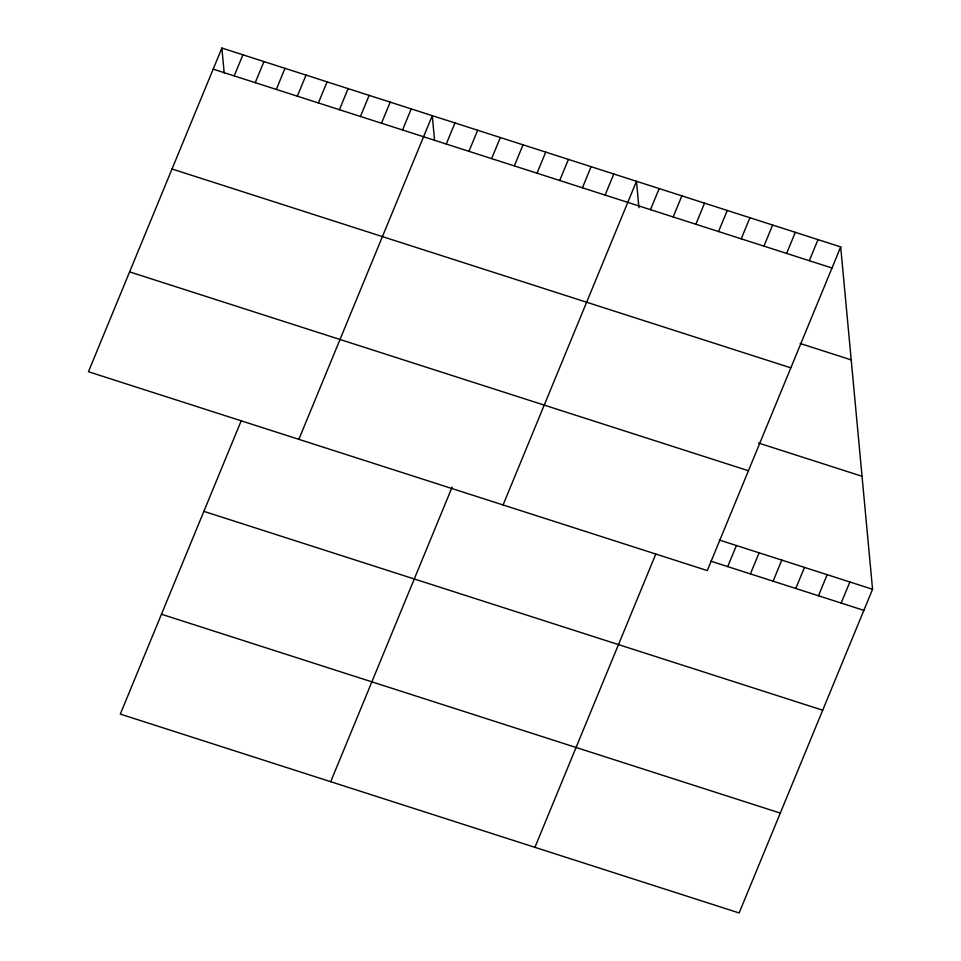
<?xml version="1.0" encoding="UTF-8"?>
<svg xmlns="http://www.w3.org/2000/svg" width="961" height="961" viewBox="0 0 961 961"><rect width="100%" height="100%" fill="white"/><g stroke="black" fill="none" stroke-linecap="round" stroke-linejoin="round"><path stroke-width="1.44" d="M221.871 48.05L88.448 371.727L707.284 570.582L840.695 246.905L221.871 48.05L224.189 72.988M234.208 75.895L242.905 54.813M255.254 82.658L263.951 61.576M276.3 89.421L284.985 68.339M297.333 96.184L306.03 75.09M318.379 102.947L327.064 81.853M339.413 109.71L348.11 88.616M360.459 116.461L369.144 95.379M241.187 420.822L120.305 714.095L739.129 912.95L872.552 589.273L840.695 246.905M381.493 123.224L390.19 102.142M402.539 129.987L411.224 108.905M298.859 439.345L432.27 115.656L434.588 140.606M446.264 144.042L454.961 122.948M468.956 151.333L477.653 130.24M491.648 158.625L500.345 137.531M514.339 165.917L523.024 144.823M537.031 173.208L545.716 152.114M559.722 180.5L568.407 159.406M330.704 781.701L452.138 487.095M582.414 187.791L591.099 166.697M605.094 195.083L613.791 173.989M503.071 504.969L636.482 181.281L638.933 207.696M650.477 209.666L659.174 188.572M673.168 216.958L681.866 195.864M695.86 224.249L704.557 203.155M718.552 231.541L727.249 210.447M741.243 238.833L749.928 217.739M763.935 246.124L772.62 225.03M534.917 847.326L655.798 554.053M786.627 253.416L795.312 232.322M809.318 260.707L818.003 239.613M727.717 566.606L736.402 545.524M750.397 573.897L759.094 552.815M773.088 581.189L781.786 560.107M795.78 588.48L804.477 567.398M818.472 595.772L827.169 574.69M841.163 603.064L849.86 581.982M213.174 69.144L831.998 267.999M800.153 343.485L851.206 359.882M172.019 168.992L790.843 367.847M758.505 443.021L862.041 476.284M129.615 271.879L748.439 470.734M719.381 540.046L872.552 589.273M710.696 561.14L863.855 610.355M203.864 511.36L822.7 710.215M161.46 614.235L780.296 813.09"/></g></svg>
